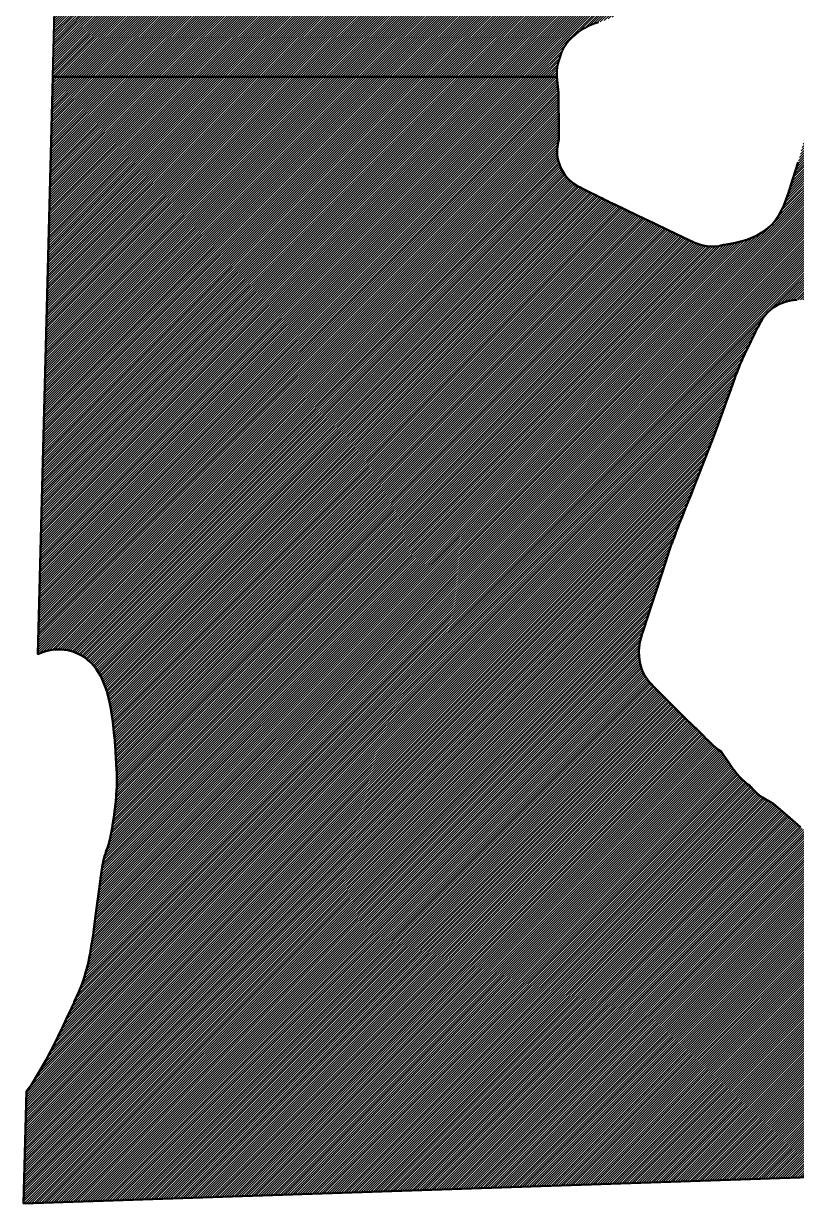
# Model space of a CAD drawing. Header units: metres. Extents: x 729569 to 733474, y 1423763 to 1426173.
# Drawn here: x 731316.5 to 731374.4, y 1424610.3 to 1424698.8 of the extents above; entities that cross this region are included whole.
import ezdxf

# ---------------------------------------------------------------- set-up
doc = ezdxf.new("R2010")
doc.units = ezdxf.units.M
for name, color, linetype in [('GREEN_AREA', 7, 'Continuous'), ('PARCEL_BORDER', 7, 'Continuous'), ('ROADS_LOCAL', 7, 'Continuous')]:
    doc.layers.add(name, color=color, linetype=linetype)

msp = doc.modelspace()

# ---------------------------------------------------------------- hatches: boundary and pattern name
at = {"layer": 'GREEN_AREA', "true_color": 0x96c896}
h = msp.add_hatch(dxfattribs=at)
h.set_pattern_fill('SOLID')
h.paths.add_polyline_path([(731388.368, 1424631.537), (731388.587, 1424631.707), (731388.755, 1424631.849), (731388.886, 1424631.967), (731389.062, 1424632.135), (731389.3, 1424632.391), (731389.504, 1424632.637), (731389.533, 1424632.671), (731389.979, 1424633.227), (731389.986, 1424633.236), (731390.602, 1424634.008), (731390.606, 1424634.013), (731391.319, 1424634.91), (731391.321, 1424634.913), (731391.322, 1424634.914), (731391.322, 1424615.875), (731391.193, 1424615.965), (731390.933, 1424616.112), (731390.66, 1424616.232), (731390.377, 1424616.324), (731390.085, 1424616.387), (731389.789, 1424616.421), (731389.49, 1424616.426), (731389.193, 1424616.401), (731388.9, 1424616.347), (731388.613, 1424616.263), (731388.337, 1424616.152), (731388.072, 1424616.014), (731387.823, 1424615.85), (731387.591, 1424615.662), (731387.379, 1424615.452), (731387.189, 1424615.223), (731387.187, 1424615.22), (731387.135, 1424615.147), (731387.125, 1424615.133), (731387.062, 1424615.04), (731387.056, 1424615.031), (731386.906, 1424614.771), (731386.782, 1424614.498), (731386.687, 1424614.213), (731386.62, 1424613.921), (731386.583, 1424613.623), (731386.576, 1424613.323), (731386.599, 1424613.024), (731386.651, 1424612.729), (731386.664, 1424612.685), (731316.481, 1424610.333), (731316.7, 1424618.756), (731316.87, 1424618.969), (731317.062, 1424619.239), (731317.554, 1424620.019), (731317.636, 1424620.156), (731318.171, 1424621.114), (731318.216, 1424621.197), (731318.765, 1424622.256), (731318.793, 1424622.313), (731319.326, 1424623.397), (731319.347, 1424623.44), (731319.835, 1424624.472), (731319.851, 1424624.508), (731320.264, 1424625.413), (731320.28, 1424625.449), (731320.589, 1424626.15), (731320.613, 1424626.205), (731320.789, 1424626.626), (731320.842, 1424626.763), (731320.995, 1424627.187), (731321.046, 1424627.342), (731321.159, 1424627.719), (731321.2, 1424627.87), (731321.289, 1424628.235), (731321.312, 1424628.334), (731321.393, 1424628.722), (731321.399, 1424628.751), (731321.487, 1424629.196), (731321.504, 1424629.29), (731321.586, 1424629.787), (731321.596, 1424629.849), (731321.712, 1424630.662), (731321.715, 1424630.683), (731321.854, 1424631.7), (731321.856, 1424631.709), (731322.004, 1424632.82), (731322.149, 1424633.915), (731322.277, 1424634.873), (731322.373, 1424635.568), (731322.412, 1424635.821), (731322.447, 1424635.977), (731322.495, 1424636.16), (731322.557, 1424636.37), (731322.614, 1424636.564), (731322.685, 1424636.775), (731322.765, 1424636.995), (731322.84, 1424637.23), (731322.92, 1424637.526), (731322.966, 1424637.72), (731323.029, 1424638.03), (731323.04, 1424638.087), (731323.139, 1424638.631), (731323.151, 1424638.706), (731323.263, 1424639.42), (731323.277, 1424639.52), (731323.376, 1424640.341), (731323.39, 1424640.481), (731323.454, 1424641.346), (731323.462, 1424641.55), (731323.467, 1424642.396), (731323.464, 1424642.546), (731323.432, 1424643.279), (731323.43, 1424643.318), (731323.377, 1424644.239), (731323.372, 1424644.302), (731323.292, 1424645.327), (731323.283, 1424645.42), (731323.168, 1424646.467), (731323.148, 1424646.61), (731322.992, 1424647.596), (731322.943, 1424647.836), (731322.738, 1424648.677), (731322.611, 1424649.075), (731322.407, 1424649.587), (731322.27, 1424649.883), (731322.101, 1424650.163), (731321.922, 1424650.426), (731321.747, 1424650.659), (731321.55, 1424650.873), (731321.332, 1424651.068), (731321.2, 1424651.175), (731320.989, 1424651.332), (731320.765, 1424651.469), (731320.53, 1424651.587), (731320.46, 1424651.618), (731320.177, 1424651.727), (731319.883, 1424651.807), (731319.8, 1424651.826), (731319.53, 1424651.872), (731319.256, 1424651.894), (731318.982, 1424651.891), (731318.802, 1424651.88), (731318.476, 1424651.843), (731318.155, 1424651.771), (731317.845, 1424651.664), (731317.55, 1424651.544), (731318.673, 1424694.837), (731356.481, 1424694.837), (731356.488, 1424694.623), (731356.519, 1424694.282), (731356.573, 1424693.915), (731356.598, 1424693.618), (731356.601, 1424693.269), (731356.601, 1424693.262), (731356.609, 1424692.554), (731356.619, 1424691.714), (731356.628, 1424690.86), (731356.634, 1424690.166), (731356.568, 1424689.925), (731356.517, 1424689.638), (731356.495, 1424689.348), (731356.501, 1424689.056), (731356.535, 1424688.767), (731356.597, 1424688.482), (731356.687, 1424688.205), (731356.803, 1424687.937), (731356.944, 1424687.683), (731357.11, 1424687.443), (731357.298, 1424687.22), (731357.507, 1424687.016), (731357.513, 1424687.011), (731357.757, 1424686.817), (731358.02, 1424686.649), (731358.068, 1424686.622), (731358.191, 1424686.556), (731358.336, 1424686.482), (731358.377, 1424686.461), (731358.662, 1424686.323), (731358.673, 1424686.317), (731359.077, 1424686.122), (731359.405, 1424685.962), (731359.63, 1424685.848), (731359.837, 1424685.741), (731359.843, 1424685.738), (731360.059, 1424685.628), (731360.084, 1424685.616), (731360.336, 1424685.49), (731360.372, 1424685.473), (731360.756, 1424685.288), (731360.763, 1424685.285), (731361.541, 1424684.912), (731362.58, 1424684.416), (731363.737, 1424683.864), (731364.877, 1424683.321), (731365.864, 1424682.852), (731366.45, 1424682.573), (731366.454, 1424682.571), (731366.728, 1424682.442), (731366.74, 1424682.436), (731366.827, 1424682.395), (731366.891, 1424682.366), (731366.903, 1424682.361), (731367.171, 1424682.258), (731367.448, 1424682.182), (731367.731, 1424682.132), (731368.018, 1424682.109), (731368.305, 1424682.114), (731368.59, 1424682.147), (731368.871, 1424682.206), (731368.969, 1424682.237), (731368.983, 1424682.238), (731369.203, 1424682.266), (731369.599, 1424682.33), (731369.846, 1424682.381), (731370.337, 1424682.505), (731370.713, 1424682.626), (731371.201, 1424682.82), (731371.529, 1424682.974), (731371.837, 1424683.166), (731372.223, 1424683.442), (731372.44, 1424683.612), (731372.64, 1424683.802), (731372.822, 1424684.01), (731372.985, 1424684.233), (731373.126, 1424684.47), (731373.327, 1424684.846), (731373.486, 1424685.198), (731373.771, 1424685.95), (731373.813, 1424686.071), (731374.158, 1424687.116), (731374.179, 1424687.182), (731374.562, 1424688.438), (731374.575, 1424688.484), (731374.973, 1424689.868), (731374.984, 1424689.908), (731375.374, 1424691.338), (731375.384, 1424691.378), (731375.743, 1424692.771), (731375.755, 1424692.821), (731376.061, 1424694.094), (731376.077, 1424694.167), (731376.22, 1424694.837), (731391.322, 1424694.837), (731391.322, 1424677.235), (731390.754, 1424677.431), (731390.749, 1424677.433), (731390.07, 1424677.666), (731390.032, 1424677.679), (731389.527, 1424677.845), (731389.367, 1424677.893), (731389.087, 1424677.967), (731388.776, 1424678.033), (731388.46, 1424678.066), (731388.154, 1424678.081), (731387.735, 1424678.073), (731387.496, 1424678.051), (731387.321, 1424678.039), (731387.101, 1424678.039), (731386.442, 1424678.043), (731385.521, 1424678.05), (731384.428, 1424678.059), (731383.247, 1424678.068), (731382.064, 1424678.077), (731380.961, 1424678.084), (731380.957, 1424678.084), (731380.021, 1424678.09), (731380.017, 1424678.09), (731379.019, 1424678.094), (731377.962, 1424678.098), (731376.924, 1424678.1), (731375.983, 1424678.103), (731375.214, 1424678.104), (731374.694, 1424678.105), (731374.687, 1424678.105), (731374.495, 1424678.105), (731374.2, 1424678.09), (731373.909, 1424678.046), (731373.623, 1424677.974), (731373.346, 1424677.874), (731373.27, 1424677.843), (731373.003, 1424677.716), (731372.75, 1424677.564), (731372.513, 1424677.387), (731372.295, 1424677.188), (731372.097, 1424676.968), (731371.922, 1424676.73), (731371.771, 1424676.476), (731371.714, 1424676.369), (731371.698, 1424676.338), (731371.562, 1424676.074), (731371.555, 1424676.061), (731371.382, 1424675.718), (731371.373, 1424675.701), (731371.201, 1424675.357), (731371.194, 1424675.344), (731371.018, 1424674.987), (731371.013, 1424674.977), (731370.815, 1424674.57), (731370.802, 1424674.544), (731370.603, 1424674.125), (731370.58, 1424674.076), (731370.401, 1424673.683), (731370.373, 1424673.62), (731370.232, 1424673.289), (731370.208, 1424673.233), (731370.093, 1424672.945), (731370.076, 1424672.902), (731369.964, 1424672.613), (731369.96, 1424672.602), (731369.832, 1424672.266), (731369.821, 1424672.237), (731369.696, 1424671.897), (731369.689, 1424671.878), (731369.487, 1424671.32), (731369.486, 1424671.317), (731369.225, 1424670.591), (731368.919, 1424669.746), (731368.586, 1424668.831), (731368.241, 1424667.896), (731367.901, 1424666.989), (731367.583, 1424666.164), (731367.227, 1424665.253), (731366.855, 1424664.312), (731366.49, 1424663.394), (731366.154, 1424662.553), (731365.87, 1424661.844), (731365.659, 1424661.317), (731365.654, 1424661.303), (731365.541, 1424661.017), (731365.523, 1424660.968), (731365.408, 1424660.662), (731365.4, 1424660.64), (731365.293, 1424660.345), (731365.29, 1424660.337), (731365.204, 1424660.1), (731365.158, 1424659.975), (731365.144, 1424659.94), (731365.111, 1424659.861), (731365.085, 1424659.796), (731365.032, 1424659.658), (731364.982, 1424659.519), (731364.881, 1424659.212), (731364.878, 1424659.203), (731364.642, 1424658.48), (731364.316, 1424657.477), (731363.945, 1424656.337), (731363.575, 1424655.201), (731363.252, 1424654.208), (731363.022, 1424653.499), (731362.952, 1424653.286), (731362.923, 1424653.212), (731362.913, 1424653.185), (731362.872, 1424653.075), (731362.786, 1424652.809), (731362.725, 1424652.535), (731362.71, 1424652.449), (731362.685, 1424652.278), (731362.678, 1424652.214), (731362.659, 1424652.072), (731362.634, 1424651.73), (731362.649, 1424651.388), (731362.673, 1424651.145), (731362.719, 1424650.837), (731362.798, 1424650.535), (731362.907, 1424650.243), (731363.046, 1424649.964), (731363.214, 1424649.701), (731363.407, 1424649.456), (731363.592, 1424649.247), (731363.702, 1424649.129), (731364.144, 1424648.679), (731364.17, 1424648.652), (731364.777, 1424648.049), (731364.788, 1424648.038), (731365.468, 1424647.37), (731365.473, 1424647.365), (731366.133, 1424646.72), (731366.681, 1424646.185), (731367.011, 1424645.861), (731367.372, 1424645.501), (731367.727, 1424645.143), (731367.747, 1424645.123), (731368.048, 1424644.826), (731368.14, 1424644.739), (731368.34, 1424644.558), (731368.538, 1424644.393), (731368.751, 1424644.246), (731368.787, 1424644.223), (731368.946, 1424644), (731369.338, 1424643.44), (731369.35, 1424643.423), (731369.709, 1424642.919), (731369.782, 1424642.821), (731370.009, 1424642.528), (731370.178, 1424642.328), (731370.365, 1424642.143), (731370.575, 1424641.953), (731370.806, 1424641.763), (731370.93, 1424641.671), (731370.987, 1424641.602), (731371.238, 1424641.335), (731371.414, 1424641.169), (731371.65, 1424640.968), (731371.905, 1424640.793), (731372.149, 1424640.643), (731372.389, 1424640.511), (731372.574, 1424640.419), (731372.598, 1424640.405), (731372.695, 1424640.327), (731373.219, 1424639.882), (731373.941, 1424639.261), (731374.749, 1424638.565), (731374.751, 1424638.563), (731375.546, 1424637.879), (731375.557, 1424637.87), (731376.246, 1424637.283), (731376.275, 1424637.259), (731376.765, 1424636.851), (731376.827, 1424636.801), (731377.371, 1424636.373), (731377.404, 1424636.348), (731377.972, 1424635.913), (731377.993, 1424635.897), (731378.505, 1424635.513), (731378.522, 1424635.5), (731378.896, 1424635.224), (731378.926, 1424635.202), (731379.081, 1424635.09), (731379.296, 1424634.949), (731379.447, 1424634.867), (731379.651, 1424634.708), (731379.671, 1424634.692), (731380.16, 1424634.318), (731380.198, 1424634.289), (731380.75, 1424633.88), (731380.818, 1424633.832), (731381.363, 1424633.451), (731381.468, 1424633.38), (731382.003, 1424633.039), (731382.059, 1424633.004), (731382.732, 1424632.595), (731382.76, 1424632.578), (731383.468, 1424632.159), (731383.487, 1424632.148), (731384.124, 1424631.776), (731384.142, 1424631.766), (731384.607, 1424631.5), (731384.649, 1424631.476), (731384.836, 1424631.373), (731385.093, 1424631.247), (731385.36, 1424631.146), (731385.637, 1424631.07), (731385.732, 1424631.054), (731385.813, 1424631.029), (731386.095, 1424630.971), (731386.381, 1424630.94), (731386.668, 1424630.936), (731386.955, 1424630.96), (731387.237, 1424631.012), (731387.514, 1424631.09), (731387.782, 1424631.194), (731388.039, 1424631.323), (731388.282, 1424631.477), (731388.368, 1424631.537)])
at = {"layer": 'ROADS_LOCAL', "true_color": 0x741b47}
h = msp.add_hatch(dxfattribs=at)
h.set_pattern_fill('SOLID')
h.paths.add_polyline_path([(731365.597, 1424702.837), (731365.325, 1424702.603), (731364.694, 1424702.067), (731364.02, 1424701.507), (731363.354, 1424700.965), (731362.747, 1424700.486), (731362.267, 1424700.126), (731362.008, 1424699.95), (731361.661, 1424699.758), (731361.264, 1424699.577), (731360.812, 1424699.396), (731360.35, 1424699.217), (731360.254, 1424699.178), (731359.904, 1424699.029), (731359.602, 1424698.912), (731359.282, 1424698.808), (731358.909, 1424698.659), (731358.563, 1424698.494), (731358.327, 1424698.368), (731358.104, 1424698.221), (731357.894, 1424698.055), (731357.7, 1424697.871), (731357.435, 1424697.597), (731357.255, 1424697.393), (731357.094, 1424697.173), (731356.954, 1424696.939), (731356.835, 1424696.694), (731356.74, 1424696.439), (731356.619, 1424696.065), (731356.549, 1424695.814), (731356.502, 1424695.559), (731356.477, 1424695.3), (731356.474, 1424695.041), (731356.481, 1424694.837), (731318.673, 1424694.837), (731318.881, 1424702.837), (731365.597, 1424702.837)])

# ---------------------------------------------------------------- linework, layer by layer
at = {"layer": 'PARCEL_BORDER', "lineweight": 40, "true_color": 0x323232}
msp.add_lwpolyline([(731359.602, 1424698.912), (731359.282, 1424698.808), (731358.909, 1424698.659), (731358.563, 1424698.494), (731358.327, 1424698.368), (731358.104, 1424698.221), (731357.894, 1424698.055), (731357.7, 1424697.871), (731357.435, 1424697.597), (731357.255, 1424697.393), (731357.094, 1424697.173), (731356.954, 1424696.939), (731356.835, 1424696.694), (731356.74, 1424696.439), (731356.619, 1424696.065), (731356.549, 1424695.814), (731356.502, 1424695.559), (731356.477, 1424695.3), (731356.474, 1424695.041), (731356.481, 1424694.837), (731318.673, 1424694.837), (731318.881, 1424702.837)], dxfattribs=at)
at = {"layer": 'PARCEL_BORDER', "lineweight": 50, "true_color": 0x326432}
for points in [[(731386.664, 1424612.685), (731316.481, 1424610.333), (731316.7, 1424618.756), (731316.87, 1424618.969), (731317.062, 1424619.239), (731317.554, 1424620.019), (731317.636, 1424620.156), (731318.171, 1424621.114), (731318.216, 1424621.197), (731318.765, 1424622.256), (731318.793, 1424622.313), (731319.326, 1424623.397), (731319.347, 1424623.44), (731319.835, 1424624.472), (731319.851, 1424624.508), (731320.264, 1424625.413), (731320.28, 1424625.449), (731320.589, 1424626.15), (731320.613, 1424626.205), (731320.789, 1424626.626), (731320.842, 1424626.763), (731320.995, 1424627.187), (731321.046, 1424627.342), (731321.159, 1424627.719), (731321.2, 1424627.87), (731321.289, 1424628.235), (731321.312, 1424628.334), (731321.393, 1424628.722), (731321.399, 1424628.751), (731321.487, 1424629.196), (731321.504, 1424629.29), (731321.586, 1424629.787), (731321.596, 1424629.849), (731321.712, 1424630.662), (731321.715, 1424630.683), (731321.854, 1424631.7), (731321.856, 1424631.709), (731322.004, 1424632.82), (731322.149, 1424633.915), (731322.277, 1424634.873), (731322.373, 1424635.568), (731322.412, 1424635.821), (731322.447, 1424635.977), (731322.495, 1424636.16), (731322.557, 1424636.37), (731322.614, 1424636.564), (731322.685, 1424636.775), (731322.765, 1424636.995), (731322.84, 1424637.23), (731322.92, 1424637.526), (731322.966, 1424637.72), (731323.029, 1424638.03), (731323.04, 1424638.087), (731323.139, 1424638.631), (731323.151, 1424638.706), (731323.263, 1424639.42), (731323.277, 1424639.52), (731323.376, 1424640.341), (731323.39, 1424640.481), (731323.454, 1424641.346), (731323.462, 1424641.55), (731323.467, 1424642.396), (731323.464, 1424642.546), (731323.432, 1424643.279), (731323.43, 1424643.318), (731323.377, 1424644.239), (731323.372, 1424644.302), (731323.292, 1424645.327), (731323.283, 1424645.42), (731323.168, 1424646.467), (731323.148, 1424646.61), (731322.992, 1424647.596), (731322.943, 1424647.836), (731322.738, 1424648.677), (731322.611, 1424649.075), (731322.407, 1424649.587), (731322.27, 1424649.883), (731322.101, 1424650.163), (731321.922, 1424650.426), (731321.747, 1424650.659), (731321.55, 1424650.873), (731321.332, 1424651.068), (731321.2, 1424651.175), (731320.989, 1424651.332), (731320.765, 1424651.469), (731320.53, 1424651.587), (731320.46, 1424651.618), (731320.177, 1424651.727), (731319.883, 1424651.807), (731319.8, 1424651.826), (731319.53, 1424651.872), (731319.256, 1424651.894), (731318.982, 1424651.891), (731318.802, 1424651.88), (731318.476, 1424651.843), (731318.155, 1424651.771), (731317.845, 1424651.664), (731317.55, 1424651.544), (731318.673, 1424694.837), (731356.481, 1424694.837), (731356.488, 1424694.623), (731356.519, 1424694.282), (731356.573, 1424693.915), (731356.598, 1424693.618), (731356.601, 1424693.269), (731356.601, 1424693.262), (731356.609, 1424692.554), (731356.619, 1424691.714), (731356.628, 1424690.86), (731356.634, 1424690.166), (731356.568, 1424689.925), (731356.517, 1424689.638), (731356.495, 1424689.348), (731356.501, 1424689.056), (731356.535, 1424688.767), (731356.597, 1424688.482), (731356.687, 1424688.205), (731356.803, 1424687.937), (731356.944, 1424687.683), (731357.11, 1424687.443), (731357.298, 1424687.22), (731357.507, 1424687.016), (731357.513, 1424687.011), (731357.757, 1424686.817), (731358.02, 1424686.649), (731358.068, 1424686.622), (731358.191, 1424686.556), (731358.336, 1424686.482), (731358.377, 1424686.461), (731358.662, 1424686.323), (731358.673, 1424686.317), (731359.077, 1424686.122), (731359.405, 1424685.962), (731359.63, 1424685.848), (731359.837, 1424685.741), (731359.843, 1424685.738), (731360.059, 1424685.628), (731360.084, 1424685.616), (731360.336, 1424685.49), (731360.372, 1424685.473), (731360.756, 1424685.288), (731360.763, 1424685.285), (731361.541, 1424684.912), (731362.58, 1424684.416), (731363.737, 1424683.864), (731364.877, 1424683.321), (731365.864, 1424682.852), (731366.45, 1424682.573), (731366.454, 1424682.571), (731366.728, 1424682.442), (731366.74, 1424682.436), (731366.827, 1424682.395), (731366.891, 1424682.366), (731366.903, 1424682.361), (731367.171, 1424682.258), (731367.448, 1424682.182), (731367.731, 1424682.132), (731368.018, 1424682.109), (731368.305, 1424682.114), (731368.59, 1424682.147), (731368.871, 1424682.206), (731368.969, 1424682.237), (731368.983, 1424682.238), (731369.203, 1424682.266), (731369.599, 1424682.33), (731369.846, 1424682.381), (731370.337, 1424682.505), (731370.713, 1424682.626), (731371.201, 1424682.82), (731371.529, 1424682.974), (731371.837, 1424683.166), (731372.223, 1424683.442), (731372.44, 1424683.612), (731372.64, 1424683.802), (731372.822, 1424684.01), (731372.985, 1424684.233), (731373.126, 1424684.47), (731373.327, 1424684.846), (731373.486, 1424685.198), (731373.771, 1424685.95), (731373.813, 1424686.071), (731374.158, 1424687.116), (731374.179, 1424687.182), (731374.562, 1424688.438)], [(731374.495, 1424678.105), (731374.2, 1424678.09), (731373.909, 1424678.046), (731373.623, 1424677.974), (731373.346, 1424677.874), (731373.27, 1424677.843), (731373.003, 1424677.716), (731372.75, 1424677.564), (731372.513, 1424677.387), (731372.295, 1424677.188), (731372.097, 1424676.968), (731371.922, 1424676.73), (731371.771, 1424676.476), (731371.714, 1424676.369), (731371.698, 1424676.338), (731371.562, 1424676.074), (731371.555, 1424676.061), (731371.382, 1424675.718), (731371.373, 1424675.701), (731371.201, 1424675.357), (731371.194, 1424675.344), (731371.018, 1424674.987), (731371.013, 1424674.977), (731370.815, 1424674.57), (731370.802, 1424674.544), (731370.603, 1424674.125), (731370.58, 1424674.076), (731370.401, 1424673.683), (731370.373, 1424673.62), (731370.232, 1424673.289), (731370.208, 1424673.233), (731370.093, 1424672.945), (731370.076, 1424672.902), (731369.964, 1424672.613), (731369.96, 1424672.602), (731369.832, 1424672.266), (731369.821, 1424672.237), (731369.696, 1424671.897), (731369.689, 1424671.878), (731369.487, 1424671.32), (731369.486, 1424671.317), (731369.225, 1424670.591), (731368.919, 1424669.746), (731368.586, 1424668.831), (731368.241, 1424667.896), (731367.901, 1424666.989), (731367.583, 1424666.164), (731367.227, 1424665.253), (731366.855, 1424664.312), (731366.49, 1424663.394), (731366.154, 1424662.553), (731365.87, 1424661.844), (731365.659, 1424661.317), (731365.654, 1424661.303), (731365.541, 1424661.017), (731365.523, 1424660.968), (731365.408, 1424660.662), (731365.4, 1424660.64), (731365.293, 1424660.345), (731365.29, 1424660.337), (731365.204, 1424660.1), (731365.158, 1424659.975), (731365.144, 1424659.94), (731365.111, 1424659.861), (731365.085, 1424659.796), (731365.032, 1424659.658), (731364.982, 1424659.519), (731364.881, 1424659.212), (731364.878, 1424659.203), (731364.642, 1424658.48), (731364.316, 1424657.477), (731363.945, 1424656.337), (731363.575, 1424655.201), (731363.252, 1424654.208), (731363.022, 1424653.499), (731362.952, 1424653.286), (731362.923, 1424653.212), (731362.913, 1424653.185), (731362.872, 1424653.075), (731362.786, 1424652.809), (731362.725, 1424652.535), (731362.71, 1424652.449), (731362.685, 1424652.278), (731362.678, 1424652.214), (731362.659, 1424652.072), (731362.634, 1424651.73), (731362.649, 1424651.388), (731362.673, 1424651.145), (731362.719, 1424650.837), (731362.798, 1424650.535), (731362.907, 1424650.243), (731363.046, 1424649.964), (731363.214, 1424649.701), (731363.407, 1424649.456), (731363.592, 1424649.247), (731363.702, 1424649.129), (731364.144, 1424648.679), (731364.17, 1424648.652), (731364.777, 1424648.049), (731364.788, 1424648.038), (731365.468, 1424647.37), (731365.473, 1424647.365), (731366.133, 1424646.72), (731366.681, 1424646.185), (731367.011, 1424645.861), (731367.372, 1424645.501), (731367.727, 1424645.143), (731367.747, 1424645.123), (731368.048, 1424644.826), (731368.14, 1424644.739), (731368.34, 1424644.558), (731368.538, 1424644.393), (731368.751, 1424644.246), (731368.787, 1424644.223), (731368.946, 1424644), (731369.338, 1424643.44), (731369.35, 1424643.423), (731369.709, 1424642.919), (731369.782, 1424642.821), (731370.009, 1424642.528), (731370.178, 1424642.328), (731370.365, 1424642.143), (731370.575, 1424641.953), (731370.806, 1424641.763), (731370.93, 1424641.671), (731370.987, 1424641.602), (731371.238, 1424641.335), (731371.414, 1424641.169), (731371.65, 1424640.968), (731371.905, 1424640.793), (731372.149, 1424640.643), (731372.389, 1424640.511), (731372.574, 1424640.419), (731372.598, 1424640.405), (731372.695, 1424640.327), (731373.219, 1424639.882), (731373.941, 1424639.261), (731374.749, 1424638.565)]]:
    msp.add_lwpolyline(points, dxfattribs=at)

doc.saveas('drawing.dxf')
